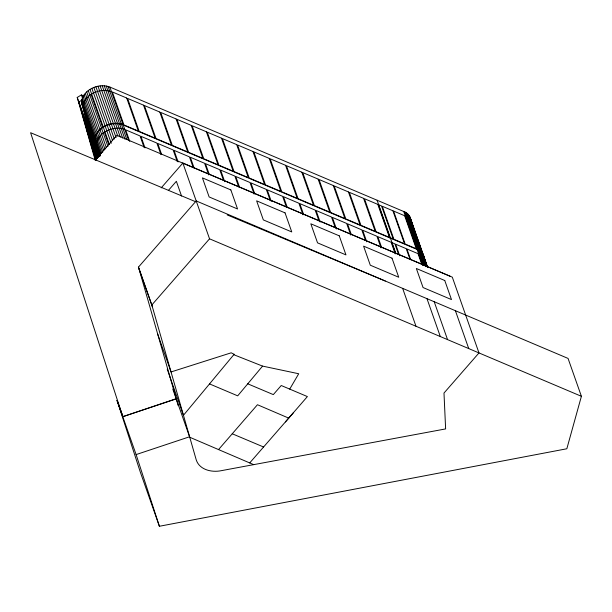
<?xml version="1.0" encoding="UTF-8"?>
<svg xmlns="http://www.w3.org/2000/svg" width="612" height="612" viewBox="0 0 612 612"><rect width="100%" height="100%" fill="white"/><g stroke="black" fill="none" stroke-linecap="round" stroke-linejoin="round"><path stroke-width="0.92" d="M97.346 158.286L81.488 102.885C82 89.826 98.624 82.651 109.862 87.057L403.721 211.507C409.918 213.251 410.927 220.029 412.427 225.224C412.419 220.986 409.176 217.398 405.312 216.028M94.845 140.798C95.35 127.747 111.981 120.572 123.211 124.97L418.042 249.841L422.517 253.498M178.222 405.687L138.488 267.084L196.2 200.935L568.058 358.418L581.4 396.301L566.834 448.764L159.388 526.266L140.324 472.127L117.053 400.439L122.974 416.627L176.218 398.703M289.728 389.102L298.717 373.748L262.579 366.106L233.792 354.708L234.136 354.294L231.198 352.81L171.031 371.958L157.689 334.075M234.136 354.294L183.455 415.296L170.113 377.413M262.579 366.106L237.693 395.842L209.533 383.908M218.538 449.575L257.453 404.723L288.719 418.118L307.392 396.576L281.237 385.514L273.319 394.61L247.753 383.816M285.399 421.936L293.324 412.817M249.711 462.924L288.719 418.126M95.602 159.694L116.892 135.252L450.095 276.226M161.216 187.861L182.858 163.052L452.306 277.16L478.989 352.933L443.991 393.049L445.628 428.913L221.177 470.697C211.92 472.632 199.435 469.939 196.23 459.857L151.83 304.967L138.488 267.084M168.392 190.431L176.363 181.297L181.55 196.031M151.83 304.967L209.541 238.818L182.858 163.052M95.288 160.489L77.219 97.438L81.381 94.936L83.14 95.679M78.81 101.959L82.276 99.878M176.264 398.879L122.775 416.696L30.6 132.712L195.549 201.685M117.053 400.439L136.116 454.578L189.605 436.761M111.453 91.578L105.845 90.301L99.588 90.752L93.475 92.886L89.872 95.112L86.881 97.844L83.913 102.533L83.079 107.406L86.682 119.967M123.081 124.588C111.843 120.181 95.212 127.357 94.707 140.416L99.32 156.496M124.81 129.492C118.323 126.929 110.81 128.313 104.958 131.848C102.158 133.607 99.672 135.94 98.027 138.832C94.554 144.111 97.966 150.131 99.351 155.479M227.174 214.904L385.292 281.015M378.69 204.752L381.551 205.969L393.179 238.978L390.318 237.762M392.04 242.673L394.908 243.882L398.672 254.584M209.541 238.818L581.4 396.301M232.246 433.77L263.581 446.997M416.94 249.038L421.171 251.693L423.412 255.082M418.669 253.942C422.525 255.319 425.776 258.899 425.776 263.137M253.712 464.646L189.743 437.243L172.791 389.094M422.869 253.888L423.733 255.931M455.397 310.705L468.738 348.588M410.063 217.168L427.765 267.566M409.65 216.357L427.597 267.574M409.168 215.577L427.252 266.939M412.74 226.119L424.185 258.616L423.833 256.42M424.453 259.373L425.508 262.387M408.602 214.843L426.686 266.205M407.959 214.154L426.357 266.411M407.24 213.519L425.952 266.664M406.452 212.93L425.172 266.075M405.603 212.395L424.315 265.539M404.693 211.92L423.405 265.065M403.721 211.507L422.754 265.547M421.783 264.376L418.011 253.666L406.896 248.962L410.667 259.664M434.206 301.731L447.548 339.614M426.977 298.664L440.319 336.554M410.017 259.389L406.246 248.686L395.627 244.188L399.705 255.785M377.099 200.231L395.811 253.376M378.729 205.571L390.349 238.581M392.078 243.484L395.536 253.299M395.253 253.896L391.167 242.298L377.811 236.645L381.582 247.347M402.642 288.359L415.984 326.242M381.016 247.868L376.931 236.27L362.664 230.227L366.749 241.824M365.555 240.562L361.791 229.86L347.517 223.816L351.288 234.518M350.73 235.039L346.644 223.441L332.377 217.398L336.455 228.995M335.269 227.733L331.497 217.03L316.083 210.497L320.168 222.095M318.974 220.833L315.203 210.13L299.788 203.597L303.56 214.307M302.994 214.827L298.908 203.23L283.494 196.697L287.265 207.407M286.385 207.032L282.622 196.33L267.199 189.797L271.284 201.394M270.099 200.132L266.327 189.429L250.905 182.896L254.676 193.606M254.118 194.126L250.033 182.529L235.765 176.486L239.529 187.188M238.657 186.821L234.886 176.111L220.618 170.067L224.703 181.672M223.51 180.402L219.739 169.7L205.471 163.656L209.243 174.366M208.684 174.887L204.599 163.289L190.324 157.246L194.096 167.948M193.224 167.581L189.452 156.871L174.037 150.345L178.123 161.943M177.243 161.568L173.158 149.971L157.743 143.445L161.514 154.148M160.948 154.668L156.863 143.07L140.928 136.323L145.013 147.92M144.134 147.553L140.056 135.948L125.682 129.866L129.767 141.464M109.862 87.057L128.574 140.202M108.11 86.445L126.829 139.59M106.236 86.017L124.947 139.161M104.254 85.779L122.652 138.029M102.204 85.734L120.289 137.096M100.108 85.887L117.879 136.354M97.996 86.231L116.081 137.593M95.908 86.766L114.306 139.016M93.858 87.478L112.57 140.622M91.884 88.365L111.231 143.292M90.018 89.406L109.357 144.333M91.058 94.302L102.686 127.311M104.415 132.223L108.814 144.707M88.281 90.591L107.934 146.413M86.697 91.899L106.35 147.721M85.29 93.322L104.943 149.144M84.081 94.829L103.734 150.644M83.087 96.398L102.74 152.22M81.381 94.936L82.444 97.951M82.322 98.012L101.661 152.939M81.794 99.649L100.827 153.681M81.518 101.278L100.544 155.31M81.488 102.885L100.207 156.029M83.66 109.426L95.288 142.435M97.01 147.339L99.84 155.371M86.254 118.468L97.882 151.478M85.091 115.446L99.504 156.381M138.97 268.76L152.311 306.65M98.953 156.657L89.528 129.889L86.904 120.74M77.219 97.438L91.8 138.863M98.111 156.779L93.399 143.399L89.75 130.662M91.892 139.261L79.032 102.747L82.681 115.477L95.763 152.77M98.333 157.552L93.621 144.172L97.27 156.901M96.941 158.508L86.59 129.117L82.903 116.249M96.849 158.386L86.812 129.889L90.423 142.489L96.382 159.418M95.832 160.321L90.645 143.262M95.732 160.206L94.478 156.641L95.533 160.298M167.229 369.158L170.021 377.091M136.116 454.578L159.388 526.266M423.596 255.541L423.971 256.803M423.986 257.315L424.047 258.233M126.699 98.035L112.333 91.945L123.953 124.963L138.327 131.044L126.699 98.035M143.514 105.157L127.579 98.41L139.199 131.419L155.134 138.167L143.514 105.157M159.809 112.057L144.386 105.524L156.014 138.534L171.429 145.067L159.809 112.057M176.103 118.957L160.681 112.424L172.309 145.434L187.723 151.967L176.103 118.957M191.242 125.368L176.975 119.325L188.603 152.334L202.87 158.378L191.242 125.368M206.389 131.787L192.122 125.743L203.742 158.753L218.017 164.796L206.389 131.787M221.536 138.197L207.261 132.154L218.889 165.163L233.157 171.207L221.536 138.197M236.676 144.608L222.408 138.572L234.036 171.582L248.304 177.625L236.676 144.608M252.97 151.508L237.555 144.983L249.183 177.993L264.598 184.526L252.97 151.508M269.265 158.409L253.85 151.883L265.47 184.893L280.893 191.426L269.265 158.409M285.559 165.309L270.144 158.783L281.765 191.793L297.187 198.326L285.559 165.309M301.854 172.209L286.431 165.684L298.059 198.693L313.474 205.227L301.854 172.209M318.148 179.109L302.726 172.584L314.354 205.594L329.769 212.127L318.148 179.109M333.288 185.528L319.02 179.484L330.648 212.494L344.916 218.538L333.288 185.528M348.435 191.939L334.167 185.895L345.788 218.905L360.063 224.948L348.435 191.939M363.582 198.357L349.314 192.313L360.935 225.323L375.202 231.367L363.582 198.357M377.811 204.385L364.454 198.724L376.082 231.734L389.439 237.395L377.811 204.385M392.889 210.765L382.27 206.267L393.899 239.284L404.517 243.775L392.889 210.765M404.662 215.753L393.547 211.041L405.167 244.058L416.282 248.763L404.662 215.753M230.846 189.919L202.419 177.885L209.136 196.949L237.555 208.983L230.846 189.919M285.047 212.877L256.627 200.843L263.336 219.907L291.763 231.94L285.047 212.877M339.255 235.834L310.827 223.793L317.544 242.857L345.964 254.898L339.255 235.834M392.009 258.172L363.589 246.139L370.298 265.203L398.726 277.236L392.009 258.172M444.771 280.518L416.344 268.484L423.06 287.548L451.48 299.582L444.771 280.518"/></g></svg>
